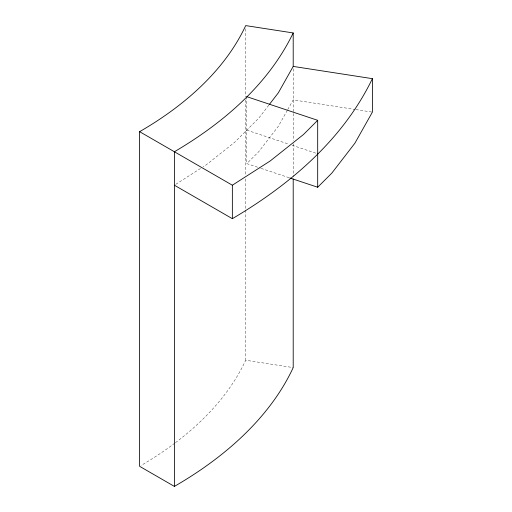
<?xml version="1.0" encoding="UTF-8"?>
<svg xmlns="http://www.w3.org/2000/svg" width="512" height="512" viewBox="0 0 512 512"><rect width="100%" height="100%" fill="white"/><g stroke="black" fill="none" stroke-linecap="round" stroke-linejoin="round"><path stroke-width="0.38" stroke-dasharray="2.56 1.92" d="M287.341 110.291L278.355 126.259L258.81 151.603L246.803 163.616L260.378 168.141M287.731 109.6L293.203 99.878L355.136 109.459M268.826 105.158L258.81 118.138L234.79 142.163L206.547 164.602L203.2 166.752M175.738 184.358L200.518 168.467M355.917 109.581L372.384 112.128M175.443 442.694A409.85 236.627 0 0 0 245.696 360.243L293.203 367.597M246.803 130.15L289.037 144.23M292.051 145.235L317.69 153.779M261.133 168.39L289.037 177.69M293.203 68.806L293.203 112.666M293.203 113.466L293.203 140.634M293.203 143.834L293.203 176.595M246.803 96.685L246.803 163.616M245.696 28.794L245.696 96.685M245.696 99.878L245.696 175.75M245.696 178.944L245.696 209.293M245.696 210.093L245.696 360.243M174.803 443.174A409.85 236.627 0 0 1 141.024 465.504"/><path stroke-width="0.77" d="M293.203 32.947C268.256 84.634 223.091 123.098 174.394 151.757L174.394 486.4L139.616 466.323L139.616 131.674A409.85 236.627 0 0 0 245.696 25.6L293.203 32.947L293.203 66.413L278.355 92.794L269.299 104.538M293.203 66.413L372.384 78.662C342.925 139.693 289.811 184.806 232.358 218.682L174.394 185.222M246.803 96.685L317.69 120.314L303.533 134.47L270.253 160.922L232.358 185.216L232.358 218.682M289.786 177.946L317.69 187.245L331.846 173.088L354.88 143.219L372.384 112.128L372.384 78.662M139.616 131.674L232.358 185.216M317.69 120.314L317.69 187.245M293.203 178.995L293.203 367.597A459.034 265.024 0 0 1 174.394 486.4"/></g></svg>
